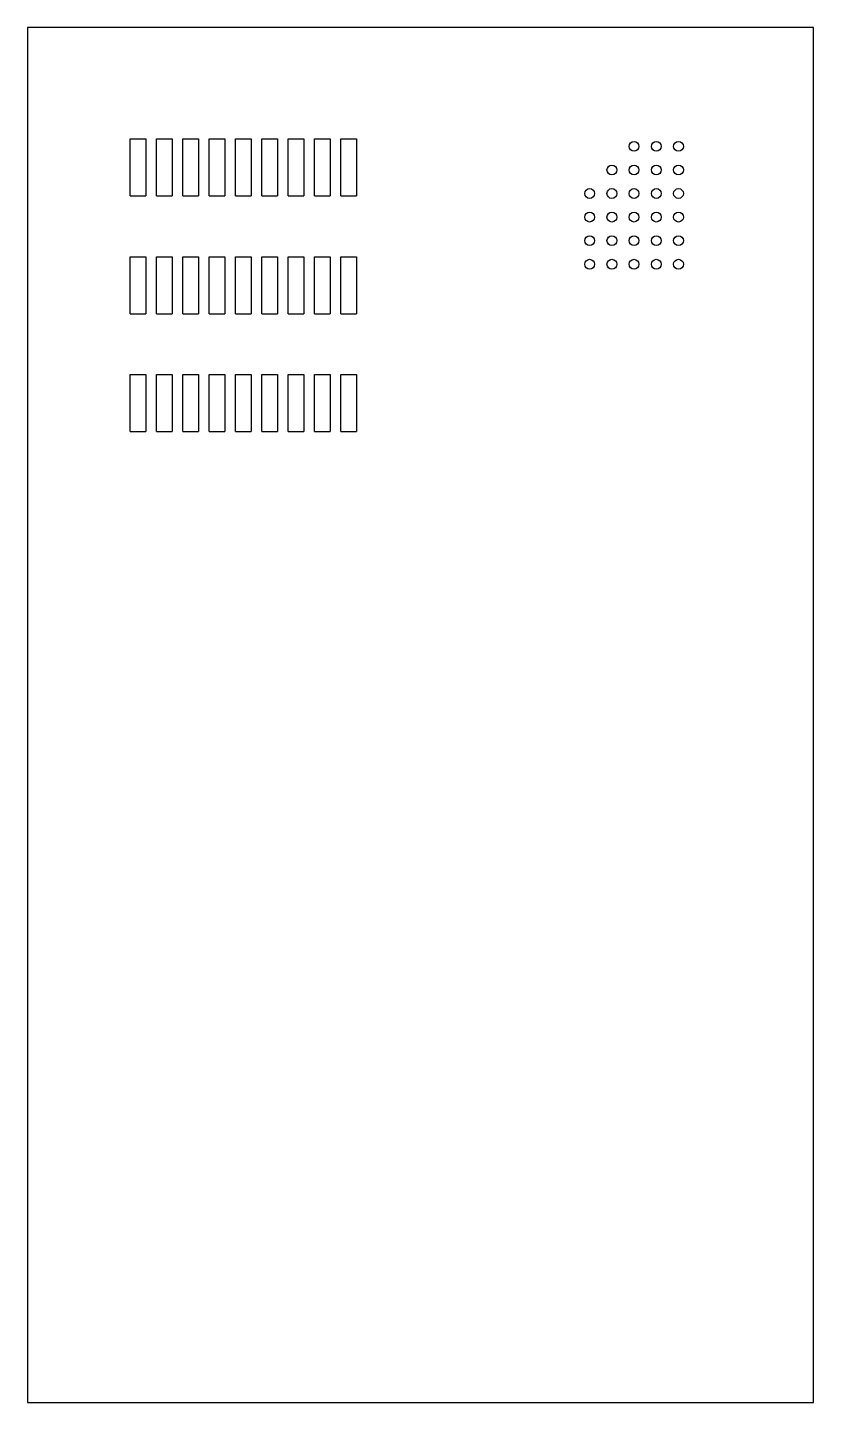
# Model space of a CAD drawing. Header units: inches. Extents: x 9.8 to 49.8, y 9.5 to 79.5.
import ezdxf

# ---------------------------------------------------------------- set-up
doc = ezdxf.new("R2010")
doc.units = ezdxf.units.IN
doc.header["$MEASUREMENT"] = 0
doc.layers.add('Hole', color=1, linetype='Continuous')

msp = doc.modelspace()

# ---------------------------------------------------------------- linework, layer by layer
at = {"layer": 'Hole'}
for p, q in [((14.995, 70.909), (14.995, 73.809)), ((14.995, 73.809), (15.795, 73.809)), ((15.795, 73.809), (15.795, 70.909)), ((16.335, 70.909), (16.335, 73.809)), ((16.335, 73.809), (17.135, 73.809)), ((17.135, 73.809), (17.135, 70.909)), ((17.675, 70.909), (17.675, 73.809)), ((17.675, 73.809), (18.475, 73.809)), ((18.475, 73.809), (18.475, 70.909)), ((19.015, 70.909), (19.015, 73.809)), ((19.015, 73.809), (19.815, 73.809)), ((19.815, 73.809), (19.815, 70.909)), ((20.355, 70.909), (20.355, 73.809)), ((20.355, 73.809), (21.155, 73.809)), ((21.155, 73.809), (21.155, 70.909)), ((21.695, 70.909), (21.695, 73.809)), ((21.695, 73.809), (22.495, 73.809)), ((22.495, 73.809), (22.495, 70.909)), ((23.035, 70.909), (23.035, 73.809)), ((23.035, 73.809), (23.835, 73.809)), ((23.835, 73.809), (23.835, 70.909)), ((24.375, 70.909), (24.375, 73.809)), ((24.375, 73.809), (25.175, 73.809)), ((25.175, 73.809), (25.175, 70.909)), ((25.715, 70.909), (25.715, 73.809)), ((25.715, 73.809), (26.515, 73.809)), ((26.515, 73.809), (26.515, 70.909)), ((14.995, 70.909), (15.795, 70.909)), ((16.335, 70.909), (17.135, 70.909)), ((17.675, 70.909), (18.475, 70.909)), ((19.015, 70.909), (19.815, 70.909)), ((20.355, 70.909), (21.155, 70.909)), ((21.695, 70.909), (22.495, 70.909)), ((23.035, 70.909), (23.835, 70.909)), ((24.375, 70.909), (25.175, 70.909)), ((25.715, 70.909), (26.515, 70.909)), ((14.995, 64.909), (14.995, 67.809)), ((14.995, 67.809), (15.795, 67.809)), ((15.795, 67.809), (15.795, 64.909)), ((16.335, 64.909), (16.335, 67.809)), ((16.335, 67.809), (17.135, 67.809)), ((17.135, 67.809), (17.135, 64.909)), ((17.675, 64.909), (17.675, 67.809)), ((17.675, 67.809), (18.475, 67.809)), ((18.475, 67.809), (18.475, 64.909)), ((19.015, 64.909), (19.015, 67.809)), ((19.015, 67.809), (19.815, 67.809)), ((19.815, 67.809), (19.815, 64.909)), ((20.355, 64.909), (20.355, 67.809)), ((20.355, 67.809), (21.155, 67.809)), ((21.155, 67.809), (21.155, 64.909)), ((21.695, 64.909), (21.695, 67.809)), ((21.695, 67.809), (22.495, 67.809)), ((22.495, 67.809), (22.495, 64.909)), ((23.035, 64.909), (23.035, 67.809)), ((23.035, 67.809), (23.835, 67.809)), ((23.835, 67.809), (23.835, 64.909)), ((24.375, 64.909), (24.375, 67.809)), ((24.375, 67.809), (25.175, 67.809)), ((25.175, 67.809), (25.175, 64.909)), ((25.715, 64.909), (25.715, 67.809)), ((25.715, 67.809), (26.515, 67.809)), ((26.515, 67.809), (26.515, 64.909)), ((14.995, 64.909), (15.795, 64.909)), ((16.335, 64.909), (17.135, 64.909)), ((17.675, 64.909), (18.475, 64.909)), ((19.015, 64.909), (19.815, 64.909)), ((20.355, 64.909), (21.155, 64.909)), ((21.695, 64.909), (22.495, 64.909)), ((23.035, 64.909), (23.835, 64.909)), ((24.375, 64.909), (25.175, 64.909)), ((25.715, 64.909), (26.515, 64.909)), ((14.995, 58.909), (14.995, 61.809)), ((14.995, 61.809), (15.795, 61.809)), ((15.795, 61.809), (15.795, 58.909)), ((16.335, 58.909), (16.335, 61.809)), ((16.335, 61.809), (17.135, 61.809)), ((17.135, 61.809), (17.135, 58.909)), ((17.675, 58.909), (17.675, 61.809)), ((17.675, 61.809), (18.475, 61.809)), ((18.475, 61.809), (18.475, 58.909)), ((19.015, 58.909), (19.015, 61.809)), ((19.015, 61.809), (19.815, 61.809)), ((19.815, 61.809), (19.815, 58.909)), ((20.355, 58.909), (20.355, 61.809)), ((20.355, 61.809), (21.155, 61.809)), ((21.155, 61.809), (21.155, 58.909)), ((21.695, 58.909), (21.695, 61.809)), ((21.695, 61.809), (22.495, 61.809)), ((22.495, 61.809), (22.495, 58.909)), ((23.035, 58.909), (23.035, 61.809)), ((23.035, 61.809), (23.835, 61.809)), ((23.835, 61.809), (23.835, 58.909)), ((24.375, 58.909), (24.375, 61.809)), ((24.375, 61.809), (25.175, 61.809)), ((25.175, 61.809), (25.175, 58.909)), ((25.715, 58.909), (25.715, 61.809)), ((25.715, 61.809), (26.515, 61.809)), ((26.515, 61.809), (26.515, 58.909)), ((14.995, 58.909), (15.795, 58.909)), ((16.335, 58.909), (17.135, 58.909)), ((17.675, 58.909), (18.475, 58.909)), ((19.015, 58.909), (19.815, 58.909)), ((20.355, 58.909), (21.155, 58.909)), ((21.695, 58.909), (22.495, 58.909)), ((23.035, 58.909), (23.835, 58.909)), ((24.375, 58.909), (25.175, 58.909)), ((25.715, 58.909), (26.515, 58.909))]:
    msp.add_line(p, q, dxfattribs=at)
msp.add_lwpolyline([(9.766, 9.478), (49.766, 9.478), (49.766, 79.478), (9.766, 79.478)], close=True, dxfattribs=at)
for centre in [(40.635, 73.426), (41.765, 73.426), (42.895, 73.426), (39.505, 72.226), (40.635, 72.226), (41.765, 72.226), (42.895, 72.226), (38.375, 71.026), (39.505, 71.026), (40.635, 71.026), (41.765, 71.026), (42.895, 71.026), (38.375, 69.826), (39.505, 69.826), (40.635, 69.826), (41.765, 69.826), (42.895, 69.826), (38.375, 68.626), (39.505, 68.626), (40.635, 68.626), (41.765, 68.626), (42.895, 68.626), (38.375, 67.426), (39.505, 67.426), (40.635, 67.426), (41.765, 67.426), (42.895, 67.426)]:
    msp.add_circle(centre, 0.25, dxfattribs=at)

doc.saveas('drawing.dxf')
